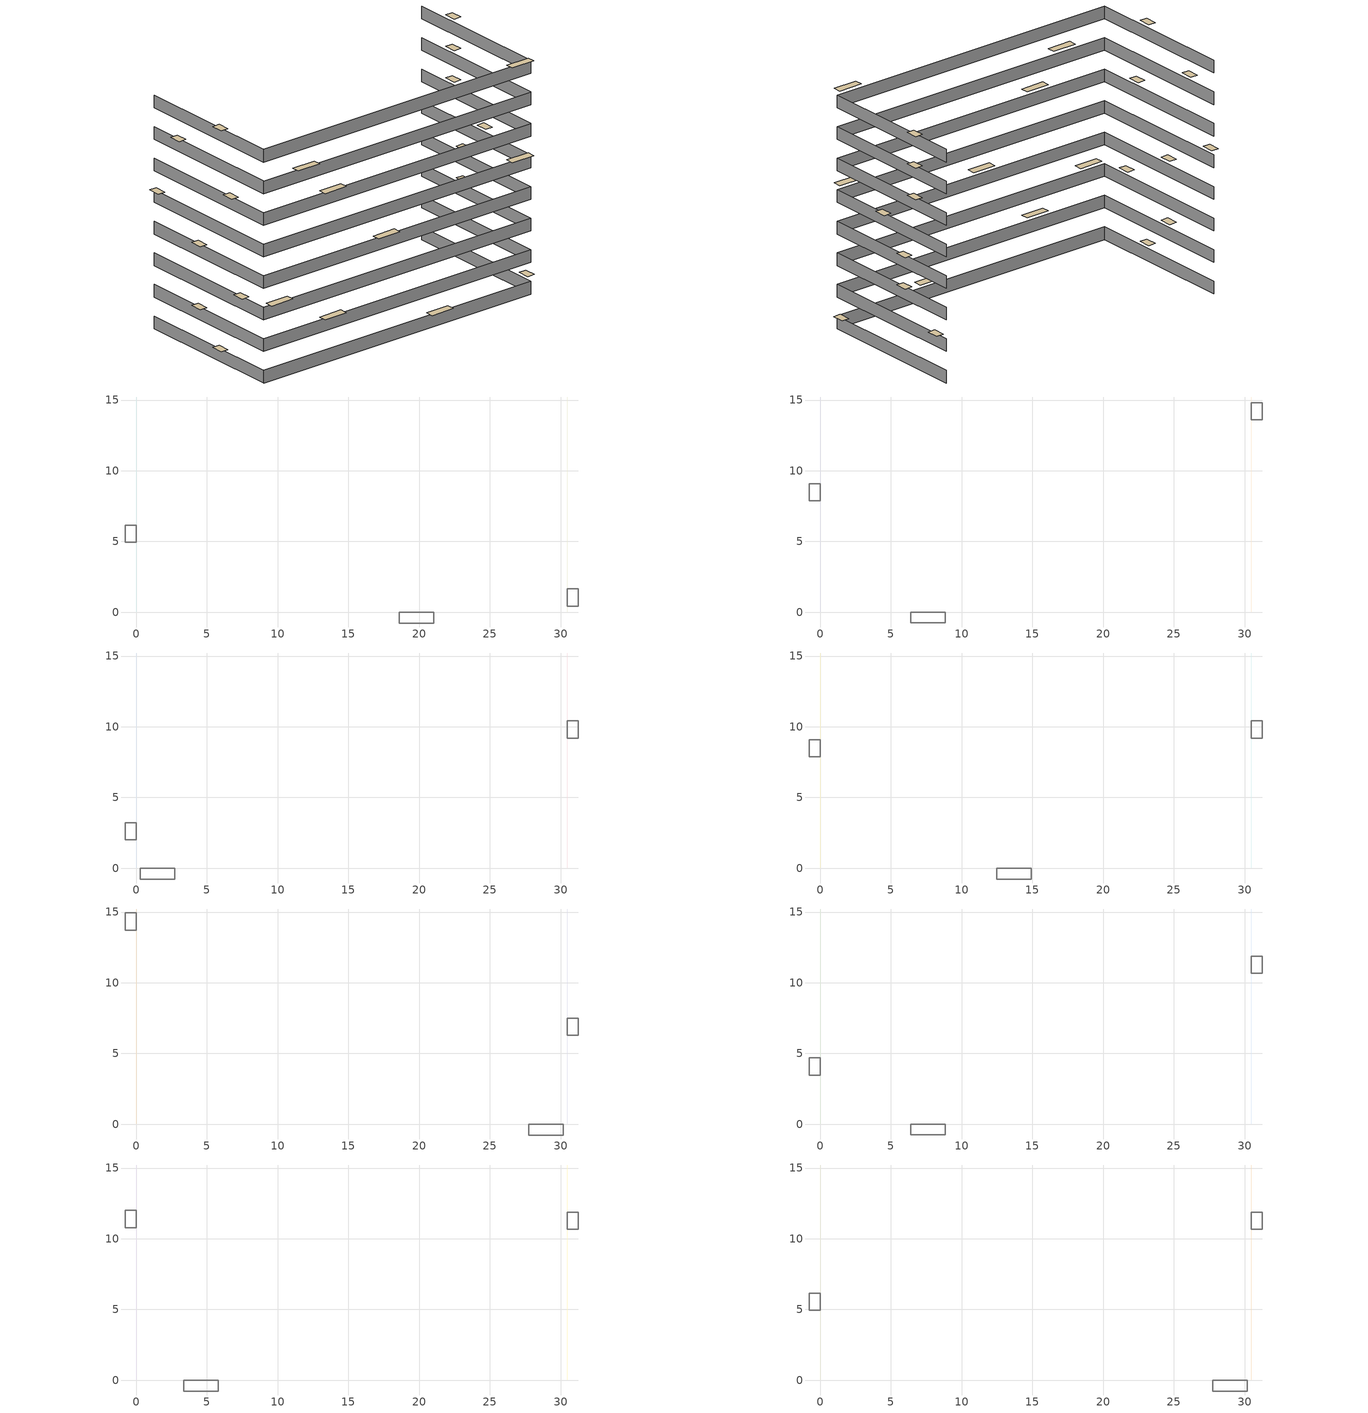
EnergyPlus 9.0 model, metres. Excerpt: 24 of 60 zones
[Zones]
Thermal Zone 61
 floor inside (Interior Floor): 0.03,0 30.45,0 z37.34:38.56
 wall inside (Interior Wall): 21.03,-0.76 21.03,0 18.59,0 18.59,-0.76 z38.86
Thermal Zone 62
 floor inside (Interior Floor): 0,15.21 0,0.03 z37.34:38.56
 wall inside (Interior Wall): 0,4.94 0,6.16 -0.76,6.16 -0.76,4.94 z38.86
Thermal Zone 63
 floor inside (Interior Floor): 30.48,0.03 30.48,15.21 z37.34:38.56
 wall inside (Interior Wall): 31.24,0.43 31.24,1.65 30.48,1.65 30.48,0.43 z38.86
Thermal Zone 66
 floor inside (Interior Floor): 0.03,0 30.45,0 z40.38:41.61
 wall inside (Interior Wall): 8.84,-0.76 8.84,0 6.4,0 6.4,-0.76 z41.91
Thermal Zone 67
 floor inside (Interior Floor): 0,15.21 0,0.03 z40.38:41.61
 wall inside (Interior Wall): 0,7.86 0,9.08 -0.76,9.08 -0.76,7.86 z41.91
Thermal Zone 68
 floor inside (Interior Floor): 30.48,0.03 30.48,15.21 z40.38:41.61
 wall inside (Interior Wall): 31.24,13.59 31.24,14.81 30.48,14.81 30.48,13.59 z41.91
Thermal Zone 71
 floor inside (Interior Floor): 0.03,0 30.45,0 z43.43:44.65
 wall inside (Interior Wall): 2.74,-0.76 2.74,0 0.3,0 0.3,-0.76 z44.96
Thermal Zone 72
 floor inside (Interior Floor): 0,15.21 0,0.03 z43.43:44.66
 wall inside (Interior Wall): 0,2.01 0,3.23 -0.76,3.23 -0.76,2.01 z44.96
Thermal Zone 73
 floor inside (Interior Floor): 30.48,0.03 30.48,15.21 z43.43:44.66
 wall inside (Interior Wall): 31.24,9.2 31.24,10.42 30.48,10.42 30.48,9.2 z44.96
Thermal Zone 76
 floor inside (Interior Floor): 0.03,0 30.45,0 z46.48:47.7
 wall inside (Interior Wall): 14.94,-0.76 14.94,0 12.5,0 12.5,-0.76 z48.01
Thermal Zone 77
 floor inside (Interior Floor): 0,15.21 0,0.03 z46.48:47.7
 wall inside (Interior Wall): 0,7.86 0,9.08 -0.76,9.08 -0.76,7.86 z48.01
Thermal Zone 78
 floor inside (Interior Floor): 30.48,0.03 30.48,15.21 z46.48:47.7
 wall inside (Interior Wall): 31.24,9.2 31.24,10.42 30.48,10.42 30.48,9.2 z48.01
Thermal Zone 81
 floor inside (Interior Floor): 0.03,0 30.45,0 z49.53:50.75
 wall inside (Interior Wall): 30.18,-0.76 30.18,0 27.74,0 27.74,-0.76 z51.05
Thermal Zone 82
 floor inside (Interior Floor): 0,15.21 0,0.03 z49.53:50.75
 wall inside (Interior Wall): 0,13.72 0,14.94 -0.76,14.94 -0.76,13.72 z51.05
Thermal Zone 83
 floor inside (Interior Floor): 30.48,0.03 30.48,15.21 z49.53:50.75
 wall inside (Interior Wall): 31.24,6.28 31.24,7.5 30.48,7.5 30.48,6.28 z51.05
Thermal Zone 86
 floor inside (Interior Floor): 0.03,0 30.45,0 z52.58:53.8
 wall inside (Interior Wall): 8.84,-0.76 8.84,0 6.4,0 6.4,-0.76 z54.1
Thermal Zone 87
 floor inside (Interior Floor): 0,15.21 0,0.03 z52.58:53.8
 wall inside (Interior Wall): 0,3.47 0,4.69 -0.76,4.69 -0.76,3.47 z54.1
Thermal Zone 88
 floor inside (Interior Floor): 30.48,0.03 30.48,15.21 z52.58:53.8
 wall inside (Interior Wall): 31.24,10.67 31.24,11.89 30.48,11.89 30.48,10.67 z54.1
Thermal Zone 91
 floor inside (Interior Floor): 0.03,0 30.45,0 z55.62:56.85
 wall inside (Interior Wall): 5.79,-0.76 5.79,0 3.35,0 3.35,-0.76 z57.15
Thermal Zone 92
 floor inside (Interior Floor): 0,15.21 0,0.03 z55.62:56.85
 wall inside (Interior Wall): 0,10.79 0,12.01 -0.76,12.01 -0.76,10.79 z57.15
Thermal Zone 93
 floor inside (Interior Floor): 30.48,0.03 30.48,15.21 z55.62:56.85
 wall inside (Interior Wall): 31.24,10.67 31.24,11.89 30.48,11.89 30.48,10.67 z57.15
Thermal Zone 96
 floor inside (Interior Floor): 0.03,0 30.45,0 z58.67:59.89
 wall inside (Interior Wall): 30.18,-0.76 30.18,0 27.74,0 27.74,-0.76 z60.2
Thermal Zone 97
 floor inside (Interior Floor): 0,15.21 0,0.03 z58.67:59.9
 wall inside (Interior Wall): 0,4.94 0,6.16 -0.76,6.16 -0.76,4.94 z60.2
Thermal Zone 98
 floor inside (Interior Floor): 30.48,0.03 30.48,15.21 z58.67:59.9
 wall inside (Interior Wall): 31.24,10.67 31.24,11.89 30.48,11.89 30.48,10.67 z60.2
[Building]
Building 1: Solar Distribution=FullInteriorAndExterior
[Site:Location]
Chicago Ohare Intl Ap: Latitude {deg}=41.98; Longitude {deg}=-87.92; Time Zone {hr}=-6; Elevation {m}=201
[Material] Thermal Absorptance=0.9
Name | Roughness | Thickness {m} | Conductivity {W/m-K} | Density {kg/m3} | Specific Heat {J/kg-K} | Solar Absorptance | Visible Absorptance
F16 Acoustic tile | MediumSmooth | 0.0191 | 0.06 | 368 | 590 | 0.3 | 0.3
G01a 19mm gypsum board | MediumSmooth | 0.019 | 0.16 | 800 | 1090 | 0.4 | 0.4
M11 100mm lightweight concrete | MediumRough | 0.1016 | 0.53 | 1280 | 840 | 0.5 | 0.5
[Material:AirGap]
Name | Thermal Resistance {m2-K/W}
F04 Wall air space resistance | 0.15
F05 Ceiling air space resistance | 0.18
[Construction]
Interior Floor: F16 Acoustic tile, F05 Ceiling air space resistance, M11 100mm lightweight concrete
Interior Wall: G01a 19mm gypsum board, F04 Wall air space resistance, G01a 19mm gypsum board
[Zone]
Thermal Zone 10; Thermal Zone 100; Thermal Zone 14; Thermal Zone 15; Thermal Zone 19; Thermal Zone 20; Thermal Zone 24; Thermal Zone 25; Thermal Zone 29; Thermal Zone 30; Thermal Zone 34; Thermal Zone 35; Thermal Zone 39; Thermal Zone 4; Thermal Zone 40; Thermal Zone 44; Thermal Zone 45; Thermal Zone 49; Thermal Zone 5; Thermal Zone 50; Thermal Zone 54; Thermal Zone 55; Thermal Zone 59; Thermal Zone 60; Thermal Zone 61; Thermal Zone 62; Thermal Zone 63; Thermal Zone 64; Thermal Zone 65; Thermal Zone 66; Thermal Zone 67; Thermal Zone 68; Thermal Zone 69; Thermal Zone 70; Thermal Zone 71; Thermal Zone 72; Thermal Zone 73; Thermal Zone 74; Thermal Zone 75; Thermal Zone 76; Thermal Zone 77; Thermal Zone 78; Thermal Zone 79; Thermal Zone 80; Thermal Zone 81; Thermal Zone 82; Thermal Zone 83; Thermal Zone 84; Thermal Zone 85; Thermal Zone 86; Thermal Zone 87; Thermal Zone 88; Thermal Zone 89; Thermal Zone 9; Thermal Zone 90; Thermal Zone 91; Thermal Zone 92; Thermal Zone 93; Thermal Zone 94; Thermal Zone 95; Thermal Zone 96; Thermal Zone 97; Thermal Zone 98; Thermal Zone 99
